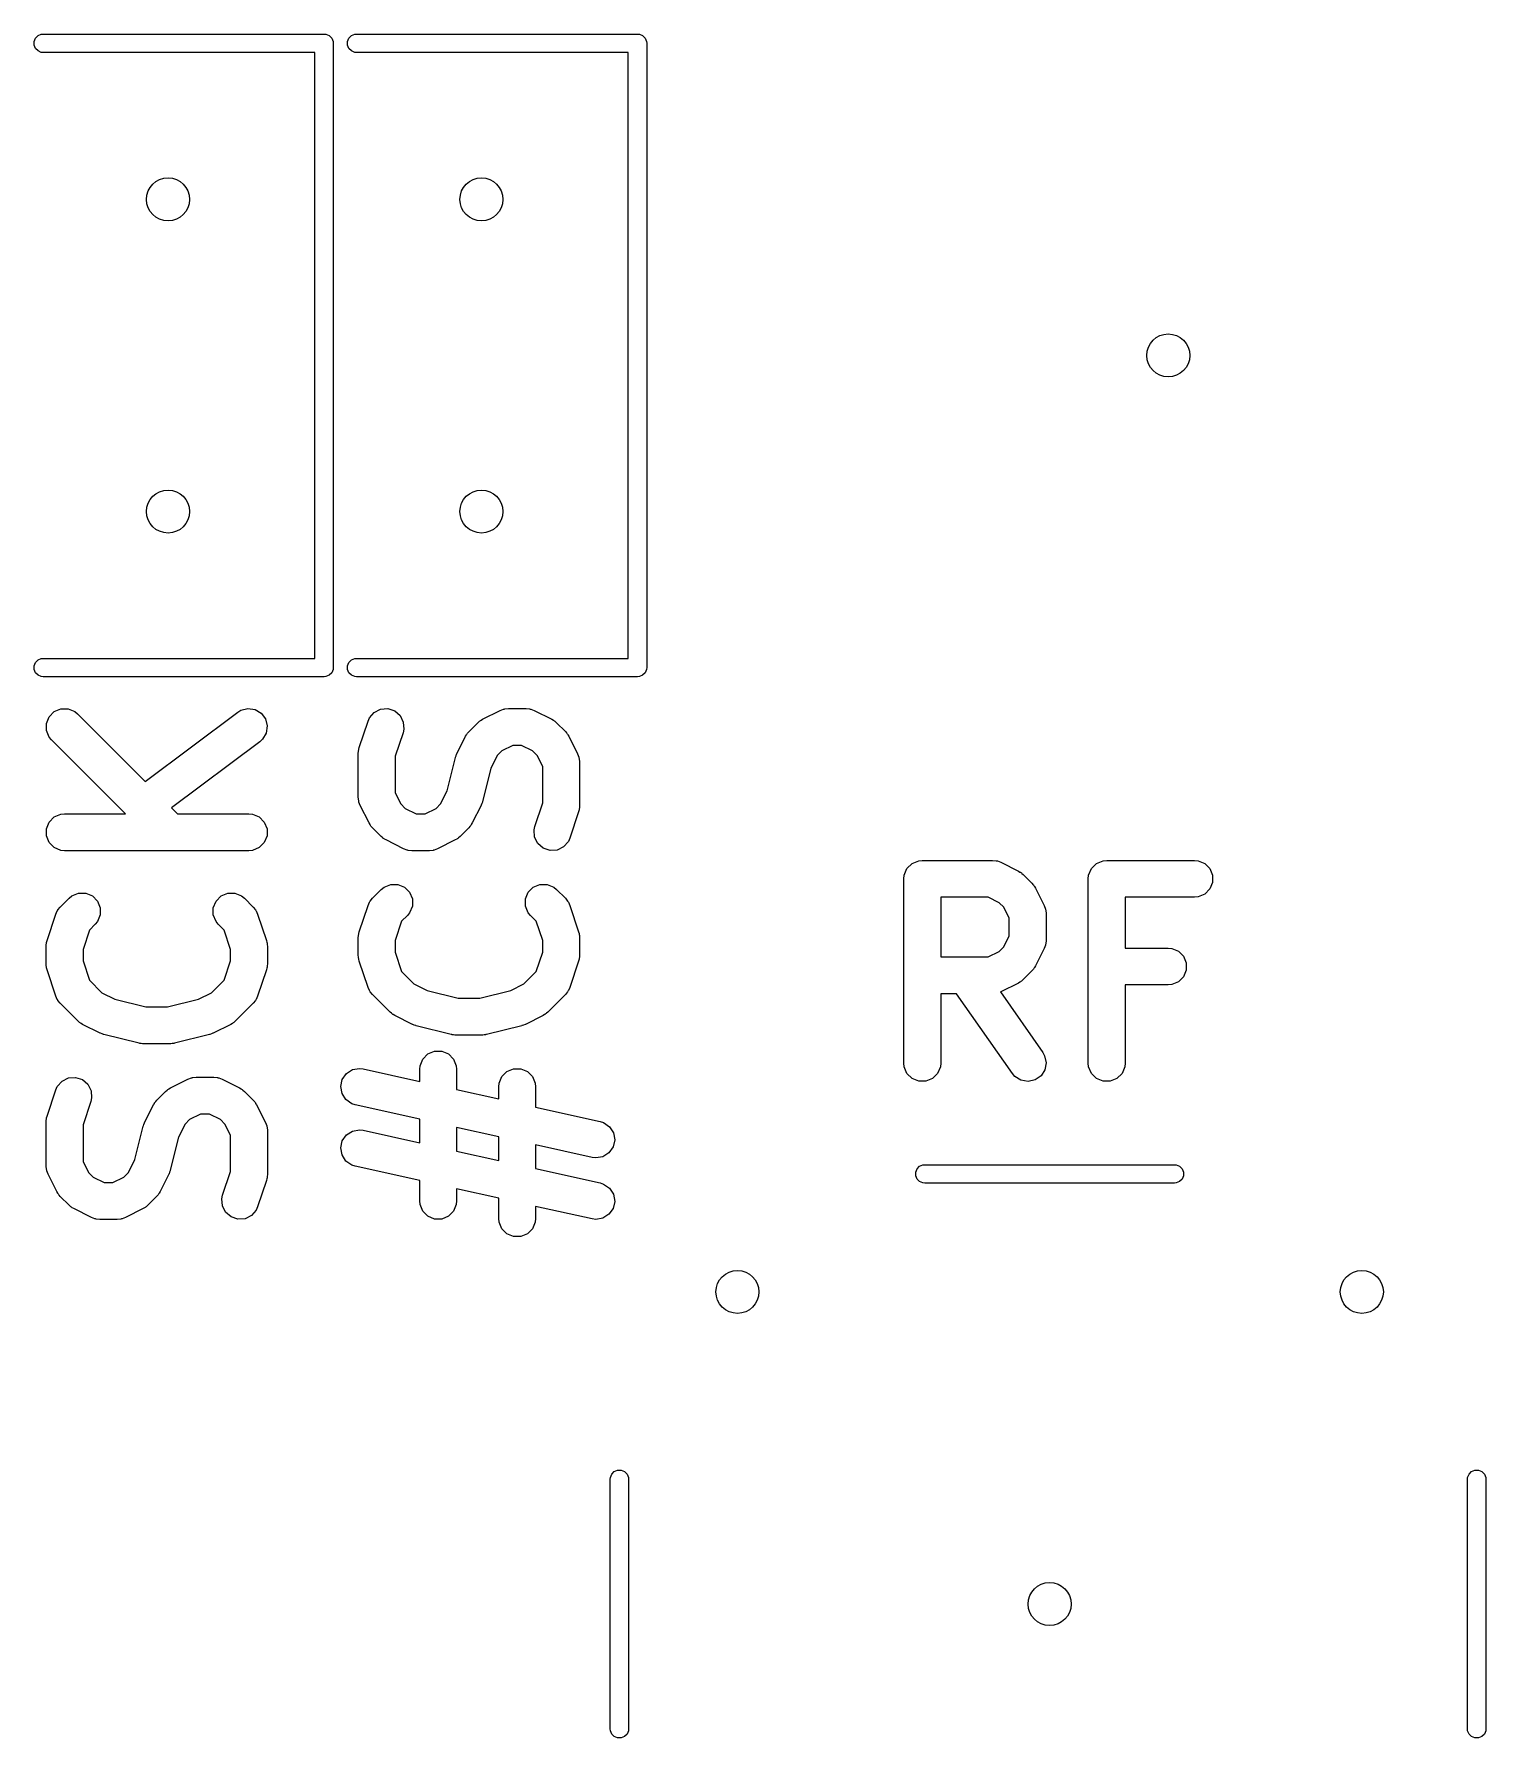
# Model space of a CAD drawing. Extents: x 5.38 to 7.22, y -5.01 to -4.
# Drawn here: x 6.737 to 7.202, y -4.543 to -3.997 of the extents above; entities that cross this region are included whole.
import ezdxf

# ---------------------------------------------------------------- set-up
doc = ezdxf.new("R2010")
doc.units = 0
doc.header["$MEASUREMENT"] = 0
doc.layers.add('BLACK', color=7, linetype='CONTINUOUS')

msp = doc.modelspace()

# ---------------------------------------------------------------- linework, layer by layer
at = {"layer": 'BLACK', "linetype": 'CONTINUOUS'}
for p, q in [((6.73671, -3.99942), (6.73715, -3.99836)), ((6.73671, -4.00058), (6.73671, -3.99942)), ((6.73715, -4.00164), (6.73671, -4.00058)), ((6.73715, -3.99836), (6.73797, -3.99754)), ((6.73797, -3.99754), (6.73903, -3.9971)), ((6.73903, -3.9971), (6.73961, -3.99705)), ((6.73961, -3.99705), (6.82961, -3.99705)), ((6.82961, -3.99705), (6.83018, -3.9971)), ((6.83018, -3.9971), (6.83125, -3.99754)), ((6.83125, -3.99754), (6.83206, -3.99836)), ((6.83206, -3.99836), (6.8325, -3.99942)), ((6.8325, -3.99942), (6.83256, -4)), ((6.83256, -4), (6.83256, -4.2)), ((6.8371, -3.99942), (6.83754, -3.99836)), ((6.8371, -4.00058), (6.8371, -3.99942)), ((6.83754, -4.00164), (6.8371, -4.00058)), ((6.83754, -3.99836), (6.83836, -3.99754)), ((6.83836, -3.99754), (6.83942, -3.9971)), ((6.83942, -3.9971), (6.84, -3.99705)), ((6.84, -3.99705), (6.93, -3.99705)), ((6.93, -3.99705), (6.93058, -3.9971)), ((6.93058, -3.9971), (6.93164, -3.99754)), ((6.93164, -3.99754), (6.93246, -3.99836)), ((6.93246, -3.99836), (6.9329, -3.99942)), ((6.9329, -3.99942), (6.93295, -4)), ((6.93295, -4), (6.93295, -4.2)), ((6.73797, -4.00246), (6.73715, -4.00164)), ((6.73903, -4.0029), (6.73797, -4.00246)), ((6.73961, -4.00295), (6.73903, -4.0029)), ((6.82665, -4.00295), (6.73961, -4.00295)), ((6.82665, -4.19705), (6.82665, -4.00295)), ((6.83836, -4.00246), (6.83754, -4.00164)), ((6.83942, -4.0029), (6.83836, -4.00246)), ((6.84, -4.00295), (6.83942, -4.0029)), ((6.92705, -4.00295), (6.84, -4.00295)), ((6.92705, -4.19705), (6.92705, -4.00295)), ((6.73715, -4.19836), (6.73797, -4.19754)), ((6.73797, -4.19754), (6.73903, -4.1971)), ((6.73903, -4.1971), (6.73961, -4.19705)), ((6.73961, -4.19705), (6.82665, -4.19705)), ((6.83754, -4.19836), (6.83836, -4.19754)), ((6.83836, -4.19754), (6.83942, -4.1971)), ((6.83942, -4.1971), (6.84, -4.19705)), ((6.84, -4.19705), (6.92705, -4.19705)), ((6.73671, -4.19942), (6.73715, -4.19836)), ((6.73671, -4.20058), (6.73671, -4.19942)), ((6.73715, -4.20164), (6.73671, -4.20058)), ((6.73797, -4.20246), (6.73715, -4.20164)), ((6.73903, -4.2029), (6.73797, -4.20246)), ((6.73961, -4.20295), (6.73903, -4.2029)), ((6.82961, -4.20295), (6.73961, -4.20295)), ((6.83018, -4.2029), (6.82961, -4.20295)), ((6.83125, -4.20246), (6.83018, -4.2029)), ((6.83206, -4.20164), (6.83125, -4.20246)), ((6.8325, -4.20058), (6.83206, -4.20164)), ((6.83256, -4.2), (6.8325, -4.20058)), ((6.8371, -4.19942), (6.83754, -4.19836)), ((6.8371, -4.20058), (6.8371, -4.19942)), ((6.83754, -4.20164), (6.8371, -4.20058)), ((6.83836, -4.20246), (6.83754, -4.20164)), ((6.83942, -4.2029), (6.83836, -4.20246)), ((6.84, -4.20295), (6.83942, -4.2029)), ((6.93, -4.20295), (6.84, -4.20295)), ((6.93058, -4.2029), (6.93, -4.20295)), ((6.93164, -4.20246), (6.93058, -4.2029)), ((6.93246, -4.20164), (6.93164, -4.20246)), ((6.9329, -4.20058), (6.93246, -4.20164)), ((6.93295, -4.2), (6.9329, -4.20058)), ((6.74319, -4.21411), (6.74532, -4.21323)), ((6.74532, -4.21323), (6.74762, -4.21323)), ((6.74762, -4.21323), (6.74975, -4.21411)), ((6.80198, -4.21429), (6.80297, -4.21369)), ((6.80297, -4.21369), (6.8052, -4.21312)), ((6.8052, -4.21312), (6.80748, -4.21345)), ((6.80748, -4.21345), (6.80947, -4.21462)), ((6.84566, -4.21435), (6.84772, -4.21332)), ((6.84772, -4.21332), (6.85002, -4.21316)), ((6.85002, -4.21316), (6.85221, -4.21389)), ((6.85221, -4.21389), (6.85395, -4.2154)), ((6.88039, -4.21655), (6.88601, -4.21374)), ((6.88601, -4.21374), (6.88709, -4.21332)), ((6.88709, -4.21332), (6.8873, -4.21331)), ((6.8873, -4.21331), (6.8875, -4.21323)), ((6.8875, -4.21323), (6.88865, -4.21311)), ((6.88865, -4.21311), (6.89428, -4.21311)), ((6.89428, -4.21311), (6.89543, -4.21323)), ((6.89543, -4.21323), (6.89562, -4.21331)), ((6.89562, -4.21331), (6.89584, -4.21332)), ((6.89584, -4.21332), (6.89692, -4.21374)), ((6.89692, -4.21374), (6.90254, -4.21655)), ((6.74068, -4.21787), (6.74156, -4.21574)), ((6.74068, -4.22017), (6.74068, -4.21787)), ((6.74156, -4.21574), (6.74319, -4.21411)), ((6.74975, -4.21411), (6.75065, -4.21484)), ((6.75065, -4.21484), (6.77233, -4.23653)), ((6.77233, -4.23653), (6.80198, -4.21429)), ((6.80947, -4.21462), (6.81085, -4.21647)), ((6.81085, -4.21647), (6.81142, -4.2187)), ((6.81142, -4.2187), (6.8111, -4.22098)), ((6.84087, -4.22559), (6.84368, -4.21715)), ((6.84368, -4.21715), (6.84415, -4.21609)), ((6.84415, -4.21609), (6.84566, -4.21435)), ((6.85395, -4.2154), (6.85498, -4.21746)), ((6.85498, -4.21746), (6.85514, -4.21976)), ((6.87604, -4.22047), (6.87885, -4.21766)), ((6.87885, -4.21766), (6.8793, -4.21728)), ((6.8793, -4.21728), (6.87941, -4.21717)), ((6.87941, -4.21717), (6.87958, -4.21705)), ((6.87958, -4.21705), (6.87975, -4.21692)), ((6.87975, -4.21692), (6.87989, -4.21686)), ((6.87989, -4.21686), (6.88039, -4.21655)), ((6.90254, -4.21655), (6.90304, -4.21686)), ((6.90304, -4.21686), (6.90318, -4.21692)), ((6.90318, -4.21692), (6.90334, -4.21705)), ((6.90334, -4.21705), (6.90352, -4.21717)), ((6.90352, -4.21717), (6.90362, -4.21728)), ((6.90362, -4.21728), (6.90408, -4.21766)), ((6.90408, -4.21766), (6.90689, -4.22047)), ((6.74156, -4.2223), (6.74068, -4.22017)), ((6.74229, -4.22319), (6.74156, -4.2223)), ((6.76596, -4.24686), (6.74229, -4.22319)), ((6.80907, -4.22374), (6.78077, -4.24497)), ((6.80992, -4.22296), (6.80907, -4.22374)), ((6.8111, -4.22098), (6.80992, -4.22296)), ((6.85488, -4.22089), (6.85238, -4.22841)), ((6.85514, -4.21976), (6.85488, -4.22089)), ((6.87212, -4.22763), (6.87493, -4.222)), ((6.87493, -4.222), (6.87525, -4.22151)), ((6.87525, -4.22151), (6.87531, -4.22136)), ((6.87531, -4.22136), (6.87544, -4.2212)), ((6.87544, -4.2212), (6.87555, -4.22102)), ((6.87555, -4.22102), (6.87567, -4.22092)), ((6.87567, -4.22092), (6.87604, -4.22047)), ((6.90689, -4.22047), (6.90726, -4.22092)), ((6.90726, -4.22092), (6.90738, -4.22102)), ((6.90738, -4.22102), (6.90749, -4.2212)), ((6.90749, -4.2212), (6.90762, -4.22136)), ((6.90762, -4.22136), (6.90768, -4.22151)), ((6.90768, -4.22151), (6.90799, -4.222)), ((6.90799, -4.222), (6.91081, -4.22763)), ((6.84056, -4.22746), (6.84062, -4.22687)), ((6.84056, -4.24152), (6.84056, -4.22746)), ((6.84061, -4.22672), (6.84066, -4.22651)), ((6.84062, -4.22687), (6.84061, -4.22672)), ((6.84066, -4.22651), (6.84068, -4.2263)), ((6.84068, -4.2263), (6.84074, -4.22616)), ((6.84074, -4.22616), (6.84087, -4.22559)), ((6.85238, -4.22841), (6.85238, -4.24012)), ((6.86902, -4.23945), (6.87167, -4.22884)), ((6.87167, -4.22884), (6.8717, -4.22875)), ((6.8717, -4.22875), (6.87171, -4.22871)), ((6.87171, -4.22871), (6.87189, -4.22823)), ((6.87189, -4.22823), (6.87206, -4.22775)), ((6.87206, -4.22775), (6.87209, -4.22771)), ((6.87209, -4.22771), (6.87212, -4.22763)), ((6.88507, -4.22814), (6.88298, -4.23233)), ((6.88653, -4.22668), (6.88507, -4.22814)), ((6.89005, -4.22492), (6.88653, -4.22668)), ((6.89288, -4.22492), (6.89005, -4.22492)), ((6.8964, -4.22668), (6.89288, -4.22492)), ((6.89786, -4.22814), (6.8964, -4.22668)), ((6.89962, -4.23166), (6.89786, -4.22814)), ((6.91081, -4.22763), (6.91122, -4.22871)), ((6.91122, -4.22871), (6.91124, -4.22892)), ((6.91124, -4.22892), (6.91132, -4.22912)), ((6.91132, -4.22912), (6.91143, -4.23027)), ((6.91143, -4.23027), (6.91143, -4.24433)), ((6.88298, -4.23233), (6.88032, -4.24295)), ((6.89962, -4.24337), (6.89962, -4.23166)), ((6.85238, -4.24012), (6.85414, -4.24364)), ((6.86693, -4.24364), (6.86902, -4.23945)), ((6.78077, -4.24497), (6.78266, -4.24686)), ((6.84068, -4.24267), (6.84056, -4.24152)), ((6.84076, -4.24286), (6.84068, -4.24267)), ((6.84077, -4.24308), (6.84076, -4.24286)), ((6.84119, -4.24416), (6.84077, -4.24308)), ((6.844, -4.24978), (6.84119, -4.24416)), ((6.85414, -4.24364), (6.85559, -4.2451)), ((6.85559, -4.2451), (6.85911, -4.24686)), ((6.86195, -4.24686), (6.86547, -4.2451)), ((6.86547, -4.2451), (6.86693, -4.24364)), ((6.87987, -4.24416), (6.87706, -4.24978)), ((6.87991, -4.24407), (6.87987, -4.24416)), ((6.87993, -4.24404), (6.87991, -4.24407)), ((6.8801, -4.24356), (6.87993, -4.24404)), ((6.88029, -4.24308), (6.8801, -4.24356)), ((6.88032, -4.24295), (6.88029, -4.24303)), ((6.88029, -4.24303), (6.88029, -4.24308)), ((6.89711, -4.2509), (6.89962, -4.24337)), ((6.91113, -4.2462), (6.90832, -4.25463)), ((6.91126, -4.24562), (6.91113, -4.2462)), ((6.91132, -4.24548), (6.91126, -4.24562)), ((6.91134, -4.24527), (6.91132, -4.24548)), ((6.91138, -4.24507), (6.91134, -4.24527)), ((6.91143, -4.24433), (6.91137, -4.24491)), ((6.91137, -4.24491), (6.91138, -4.24507)), ((6.74068, -4.25161), (6.74156, -4.24948)), ((6.74068, -4.25392), (6.74068, -4.25161)), ((6.74156, -4.24948), (6.74319, -4.24785)), ((6.74319, -4.24785), (6.74532, -4.24697)), ((6.74532, -4.24697), (6.74647, -4.24686)), ((6.74647, -4.24686), (6.76596, -4.24686)), ((6.78266, -4.24686), (6.80552, -4.24686)), ((6.80552, -4.24686), (6.80668, -4.24697)), ((6.80668, -4.24697), (6.80881, -4.24785)), ((6.80881, -4.24785), (6.81043, -4.24948)), ((6.81043, -4.24948), (6.81132, -4.25161)), ((6.81132, -4.25161), (6.81132, -4.25392)), ((6.84431, -4.25028), (6.844, -4.24978)), ((6.84437, -4.25042), (6.84431, -4.25028)), ((6.8445, -4.25058), (6.84437, -4.25042)), ((6.84462, -4.25076), (6.8445, -4.25058)), ((6.84473, -4.25086), (6.84462, -4.25076)), ((6.84511, -4.25132), (6.84473, -4.25086)), ((6.84792, -4.25413), (6.84511, -4.25132)), ((6.85911, -4.24686), (6.86195, -4.24686)), ((6.87595, -4.25132), (6.87314, -4.25413)), ((6.87633, -4.25086), (6.87595, -4.25132)), ((6.87644, -4.25076), (6.87633, -4.25086)), ((6.87656, -4.25058), (6.87644, -4.25076)), ((6.87669, -4.25042), (6.87656, -4.25058)), ((6.87675, -4.25028), (6.87669, -4.25042)), ((6.87706, -4.24978), (6.87675, -4.25028)), ((6.89685, -4.25203), (6.89711, -4.2509)), ((6.89702, -4.25432), (6.89685, -4.25203)), ((6.74156, -4.25605), (6.74068, -4.25392)), ((6.74319, -4.25767), (6.74156, -4.25605)), ((6.81043, -4.25605), (6.80881, -4.25767)), ((6.81132, -4.25392), (6.81043, -4.25605)), ((6.84837, -4.2545), (6.84792, -4.25413)), ((6.84847, -4.25462), (6.84837, -4.2545)), ((6.84865, -4.25473), (6.84847, -4.25462)), ((6.84881, -4.25486), (6.84865, -4.25473)), ((6.84896, -4.25492), (6.84881, -4.25486)), ((6.84945, -4.25523), (6.84896, -4.25492)), ((6.85508, -4.25805), (6.84945, -4.25523)), ((6.87161, -4.25523), (6.86598, -4.25805)), ((6.8721, -4.25492), (6.87161, -4.25523)), ((6.87225, -4.25486), (6.8721, -4.25492)), ((6.87241, -4.25473), (6.87225, -4.25486)), ((6.87259, -4.25462), (6.87241, -4.25473)), ((6.87269, -4.2545), (6.87259, -4.25462)), ((6.87314, -4.25413), (6.87269, -4.2545)), ((6.89805, -4.25639), (6.89702, -4.25432)), ((6.89979, -4.2579), (6.89805, -4.25639)), ((6.90633, -4.25743), (6.90427, -4.25846)), ((6.90784, -4.25569), (6.90633, -4.25743)), ((6.90832, -4.25463), (6.90784, -4.25569)), ((6.74532, -4.25856), (6.74319, -4.25767)), ((6.74647, -4.25867), (6.74532, -4.25856)), ((6.80552, -4.25867), (6.74647, -4.25867)), ((6.80668, -4.25856), (6.80552, -4.25867)), ((6.80881, -4.25767), (6.80668, -4.25856)), ((6.85616, -4.25846), (6.85508, -4.25805)), ((6.85637, -4.25848), (6.85616, -4.25846)), ((6.85657, -4.25856), (6.85637, -4.25848)), ((6.85772, -4.25867), (6.85657, -4.25856)), ((6.86334, -4.25867), (6.85772, -4.25867)), ((6.86449, -4.25856), (6.86334, -4.25867)), ((6.86469, -4.25848), (6.86449, -4.25856)), ((6.8649, -4.25846), (6.86469, -4.25848)), ((6.86598, -4.25805), (6.8649, -4.25846)), ((6.90197, -4.25862), (6.89979, -4.2579)), ((6.90427, -4.25846), (6.90197, -4.25862)), ((7.01631, -4.26437), (7.01794, -4.26274)), ((7.01794, -4.26274), (7.02007, -4.26186)), ((7.02007, -4.26186), (7.02122, -4.26175)), ((7.02122, -4.26175), (7.04372, -4.26175)), ((7.04372, -4.26175), (7.04487, -4.26186)), ((7.04487, -4.26186), (7.04507, -4.26194)), ((7.04507, -4.26194), (7.04528, -4.26195)), ((7.04528, -4.26195), (7.04636, -4.26237)), ((7.04636, -4.26237), (7.05199, -4.26518)), ((7.07537, -4.26437), (7.077, -4.26274)), ((7.077, -4.26274), (7.07913, -4.26186)), ((7.07913, -4.26186), (7.08028, -4.26175)), ((7.08028, -4.26175), (7.1084, -4.26175)), ((7.1084, -4.26175), (7.10955, -4.26186)), ((7.10955, -4.26186), (7.11168, -4.26274)), ((7.11168, -4.26274), (7.11331, -4.26437)), ((7.01532, -4.26765), (7.01543, -4.2665)), ((7.01532, -4.32671), (7.01532, -4.26765)), ((7.01543, -4.2665), (7.01631, -4.26437)), ((7.05199, -4.26518), (7.05248, -4.26549)), ((7.05248, -4.26549), (7.05263, -4.26555)), ((7.05263, -4.26555), (7.05279, -4.26569)), ((7.05279, -4.26569), (7.05297, -4.2658)), ((7.05297, -4.2658), (7.05307, -4.26592)), ((7.05307, -4.26592), (7.05352, -4.26629)), ((7.05352, -4.26629), (7.05633, -4.2691)), ((7.07437, -4.26765), (7.07449, -4.2665)), ((7.07437, -4.32671), (7.07437, -4.26765)), ((7.07449, -4.2665), (7.07537, -4.26437)), ((7.11331, -4.26437), (7.11419, -4.2665)), ((7.11419, -4.2665), (7.11419, -4.2688)), ((6.74511, -4.27671), (6.74792, -4.2739)), ((6.74792, -4.2739), (6.74881, -4.27316)), ((6.74881, -4.27316), (6.75094, -4.27228)), ((6.75094, -4.27228), (6.75325, -4.27228)), ((6.75325, -4.27228), (6.75537, -4.27316)), ((6.75537, -4.27316), (6.757, -4.27479)), ((6.79499, -4.27479), (6.79662, -4.27316)), ((6.79662, -4.27316), (6.79875, -4.27228)), ((6.79875, -4.27228), (6.80105, -4.27228)), ((6.80105, -4.27228), (6.80318, -4.27316)), ((6.80318, -4.27316), (6.80408, -4.2739)), ((6.80408, -4.2739), (6.80689, -4.27671)), ((6.84437, -4.27479), (6.84511, -4.2739)), ((6.84511, -4.2739), (6.84792, -4.27109)), ((6.84792, -4.27109), (6.84881, -4.27035)), ((6.84881, -4.27035), (6.85094, -4.26947)), ((6.85094, -4.26947), (6.85325, -4.26947)), ((6.85325, -4.26947), (6.85537, -4.27035)), ((6.85537, -4.27035), (6.857, -4.27198)), ((6.857, -4.27198), (6.85789, -4.27411)), ((6.89411, -4.27411), (6.89499, -4.27198)), ((6.89499, -4.27198), (6.89662, -4.27035)), ((6.89662, -4.27035), (6.89875, -4.26947)), ((6.89875, -4.26947), (6.90105, -4.26947)), ((6.90105, -4.26947), (6.90318, -4.27035)), ((6.90318, -4.27035), (6.90408, -4.27109)), ((6.90408, -4.27109), (6.90689, -4.2739)), ((6.90689, -4.2739), (6.90762, -4.27479)), ((7.04233, -4.27356), (7.02713, -4.27356)), ((7.02713, -4.27356), (7.02713, -4.29268)), ((7.04585, -4.27532), (7.04233, -4.27356)), ((7.05633, -4.2691), (7.05671, -4.26955)), ((7.05671, -4.26955), (7.05682, -4.26965)), ((7.05682, -4.26965), (7.05693, -4.26983)), ((7.05693, -4.26983), (7.05707, -4.26999)), ((7.05707, -4.26999), (7.05713, -4.27014)), ((7.05713, -4.27014), (7.05744, -4.27063)), ((7.05744, -4.27063), (7.06025, -4.27626)), ((7.1084, -4.27356), (7.08618, -4.27356)), ((7.08618, -4.27356), (7.08618, -4.28987)), ((7.10955, -4.27344), (7.1084, -4.27356)), ((7.11168, -4.27256), (7.10955, -4.27344)), ((7.11331, -4.27093), (7.11168, -4.27256)), ((7.11419, -4.2688), (7.11331, -4.27093)), ((6.74087, -4.28746), (6.74368, -4.27902)), ((6.74368, -4.27902), (6.74415, -4.27796)), ((6.74415, -4.27796), (6.74429, -4.2778)), ((6.74429, -4.2778), (6.74437, -4.27761)), ((6.74437, -4.27761), (6.74511, -4.27671)), ((6.757, -4.27479), (6.75789, -4.27692)), ((6.75789, -4.27923), (6.757, -4.28136)), ((6.75789, -4.27692), (6.75789, -4.27923)), ((6.79411, -4.27692), (6.79499, -4.27479)), ((6.79411, -4.27923), (6.79411, -4.27692)), ((6.79499, -4.28136), (6.79411, -4.27923)), ((6.80689, -4.27671), (6.80762, -4.27761)), ((6.80762, -4.27761), (6.8077, -4.2778)), ((6.8077, -4.2778), (6.80784, -4.27796)), ((6.80784, -4.27796), (6.80832, -4.27902)), ((6.80832, -4.27902), (6.81113, -4.28746)), ((6.84087, -4.28464), (6.84368, -4.27621)), ((6.84368, -4.27621), (6.84415, -4.27515)), ((6.84415, -4.27515), (6.84429, -4.27499)), ((6.84429, -4.27499), (6.84437, -4.27479)), ((6.85627, -4.27944), (6.85444, -4.28126)), ((6.857, -4.27854), (6.85627, -4.27944)), ((6.85789, -4.27641), (6.857, -4.27854)), ((6.85789, -4.27411), (6.85789, -4.27641)), ((6.89411, -4.27641), (6.89411, -4.27411)), ((6.89499, -4.27854), (6.89411, -4.27641)), ((6.89572, -4.27944), (6.89499, -4.27854)), ((6.89755, -4.28126), (6.89572, -4.27944)), ((6.90762, -4.27479), (6.9077, -4.27499)), ((6.9077, -4.27499), (6.90784, -4.27515)), ((6.90784, -4.27515), (6.90832, -4.27621)), ((6.90832, -4.27621), (6.91113, -4.28464)), ((7.0473, -4.27677), (7.04585, -4.27532)), ((7.04906, -4.28029), (7.0473, -4.27677)), ((7.06025, -4.27626), (7.06067, -4.27734)), ((7.06067, -4.27734), (7.06068, -4.27755)), ((7.06068, -4.27755), (7.06076, -4.27775)), ((7.06076, -4.27775), (7.06088, -4.2789)), ((7.06088, -4.2789), (7.06088, -4.28734)), ((6.75444, -4.28408), (6.75238, -4.29028)), ((6.75627, -4.28225), (6.75444, -4.28408)), ((6.757, -4.28136), (6.75627, -4.28225)), ((6.79572, -4.28225), (6.79499, -4.28136)), ((6.79755, -4.28408), (6.79572, -4.28225)), ((6.79962, -4.29028), (6.79755, -4.28408)), ((6.84074, -4.28521), (6.84087, -4.28464)), ((6.85444, -4.28126), (6.85238, -4.28747)), ((6.89962, -4.28747), (6.89755, -4.28126)), ((6.91113, -4.28464), (6.91126, -4.28521)), ((7.04906, -4.28594), (7.04906, -4.28029)), ((6.74056, -4.28932), (6.74062, -4.28874)), ((6.74056, -4.29495), (6.74056, -4.28932)), ((6.74061, -4.28858), (6.74066, -4.28838)), ((6.74062, -4.28874), (6.74061, -4.28858)), ((6.74066, -4.28838), (6.74068, -4.28817)), ((6.74068, -4.28817), (6.74074, -4.28803)), ((6.74074, -4.28803), (6.74087, -4.28746)), ((6.75238, -4.29028), (6.75238, -4.29399)), ((6.79962, -4.29399), (6.79962, -4.29028)), ((6.81113, -4.28746), (6.81126, -4.28803)), ((6.81126, -4.28803), (6.81132, -4.28817)), ((6.81132, -4.28817), (6.81134, -4.28838)), ((6.81134, -4.28838), (6.81138, -4.28858)), ((6.81138, -4.28858), (6.81137, -4.28874)), ((6.81137, -4.28874), (6.81143, -4.28932)), ((6.81143, -4.28932), (6.81143, -4.29495)), ((6.84056, -4.28651), (6.84062, -4.28593)), ((6.84056, -4.29213), (6.84056, -4.28651)), ((6.84061, -4.28577), (6.84066, -4.28557)), ((6.84062, -4.28593), (6.84061, -4.28577)), ((6.84066, -4.28557), (6.84068, -4.28536)), ((6.84068, -4.28536), (6.84074, -4.28521)), ((6.85238, -4.28747), (6.85238, -4.29118)), ((6.89962, -4.29118), (6.89962, -4.28747)), ((6.91126, -4.28521), (6.91132, -4.28536)), ((6.91132, -4.28536), (6.91134, -4.28557)), ((6.91134, -4.28557), (6.91138, -4.28577)), ((6.91138, -4.28577), (6.91137, -4.28593)), ((6.91137, -4.28593), (6.91143, -4.28651)), ((6.91143, -4.28651), (6.91143, -4.29213)), ((7.04585, -4.29092), (7.0473, -4.28946)), ((7.0473, -4.28946), (7.04906, -4.28594)), ((7.06025, -4.28998), (7.05744, -4.2956)), ((7.06067, -4.2889), (7.06025, -4.28998)), ((7.06068, -4.28868), (7.06067, -4.2889)), ((7.06076, -4.28849), (7.06068, -4.28868)), ((7.06088, -4.28734), (7.06076, -4.28849)), ((7.08618, -4.28987), (7.09996, -4.28987)), ((7.09996, -4.28987), (7.10112, -4.28998)), ((7.10112, -4.28998), (7.10324, -4.29086)), ((6.74062, -4.29553), (6.74056, -4.29495)), ((6.74061, -4.29569), (6.74062, -4.29553)), ((6.74066, -4.29589), (6.74061, -4.29569)), ((6.75238, -4.29399), (6.75444, -4.30019)), ((6.79755, -4.30019), (6.79962, -4.29399)), ((6.81138, -4.29569), (6.81134, -4.29589)), ((6.81143, -4.29495), (6.81137, -4.29553)), ((6.81137, -4.29553), (6.81138, -4.29569)), ((6.84062, -4.29272), (6.84056, -4.29213)), ((6.84061, -4.29287), (6.84062, -4.29272)), ((6.84066, -4.29308), (6.84061, -4.29287)), ((6.84068, -4.29329), (6.84066, -4.29308)), ((6.84074, -4.29343), (6.84068, -4.29329)), ((6.84087, -4.294), (6.84074, -4.29343)), ((6.84368, -4.30244), (6.84087, -4.294)), ((6.85238, -4.29118), (6.85444, -4.29738)), ((6.89755, -4.29738), (6.89962, -4.29118)), ((6.91113, -4.294), (6.90832, -4.30244)), ((6.91126, -4.29343), (6.91113, -4.294)), ((6.91132, -4.29329), (6.91126, -4.29343)), ((6.91134, -4.29308), (6.91132, -4.29329)), ((6.91138, -4.29287), (6.91134, -4.29308)), ((6.91143, -4.29213), (6.91137, -4.29272)), ((6.91137, -4.29272), (6.91138, -4.29287)), ((7.02713, -4.29268), (7.04233, -4.29268)), ((7.04233, -4.29268), (7.04585, -4.29092)), ((7.05744, -4.2956), (7.05713, -4.2961)), ((7.10324, -4.29086), (7.10487, -4.29249)), ((7.10487, -4.29249), (7.10576, -4.29462)), ((7.10576, -4.29462), (7.10576, -4.29692)), ((6.74068, -4.2961), (6.74066, -4.29589)), ((6.74074, -4.29624), (6.74068, -4.2961)), ((6.74087, -4.29681), (6.74074, -4.29624)), ((6.74368, -4.30525), (6.74087, -4.29681)), ((6.75444, -4.30019), (6.7584, -4.30415)), ((6.79359, -4.30415), (6.79755, -4.30019)), ((6.81113, -4.29681), (6.80832, -4.30525)), ((6.81126, -4.29624), (6.81113, -4.29681)), ((6.81132, -4.2961), (6.81126, -4.29624)), ((6.81134, -4.29589), (6.81132, -4.2961)), ((6.85444, -4.29738), (6.8584, -4.30134)), ((6.89359, -4.30134), (6.89755, -4.29738)), ((7.05199, -4.30105), (7.04636, -4.30387)), ((7.05248, -4.30074), (7.05199, -4.30105)), ((7.05263, -4.30068), (7.05248, -4.30074)), ((7.05279, -4.30055), (7.05263, -4.30068)), ((7.05297, -4.30044), (7.05279, -4.30055)), ((7.05307, -4.30032), (7.05297, -4.30044)), ((7.05352, -4.29995), (7.05307, -4.30032)), ((7.05633, -4.29714), (7.05352, -4.29995)), ((7.05671, -4.29668), (7.05633, -4.29714)), ((7.05682, -4.29658), (7.05671, -4.29668)), ((7.05693, -4.2964), (7.05682, -4.29658)), ((7.05707, -4.29624), (7.05693, -4.2964)), ((7.05713, -4.2961), (7.05707, -4.29624)), ((7.10324, -4.30068), (7.10112, -4.30156)), ((7.10487, -4.29905), (7.10324, -4.30068)), ((7.10576, -4.29692), (7.10487, -4.29905)), ((6.74415, -4.30631), (6.74368, -4.30525)), ((6.74429, -4.30647), (6.74415, -4.30631)), ((6.74437, -4.30666), (6.74429, -4.30647)), ((6.74511, -4.30756), (6.74437, -4.30666)), ((6.7584, -4.30415), (6.76259, -4.30625)), ((6.76259, -4.30625), (6.77251, -4.30873)), ((6.77949, -4.30873), (6.7894, -4.30625)), ((6.7894, -4.30625), (6.79359, -4.30415)), ((6.80762, -4.30666), (6.80689, -4.30756)), ((6.8077, -4.30647), (6.80762, -4.30666)), ((6.80784, -4.30631), (6.8077, -4.30647)), ((6.80832, -4.30525), (6.80784, -4.30631)), ((6.84415, -4.3035), (6.84368, -4.30244)), ((6.84429, -4.30366), (6.84415, -4.3035)), ((6.84437, -4.30385), (6.84429, -4.30366)), ((6.84511, -4.30475), (6.84437, -4.30385)), ((6.85073, -4.31037), (6.84511, -4.30475)), ((6.8584, -4.30134), (6.86259, -4.30344)), ((6.86259, -4.30344), (6.87251, -4.30591)), ((6.87251, -4.30591), (6.87949, -4.30591)), ((6.87949, -4.30591), (6.8894, -4.30344)), ((6.8894, -4.30344), (6.89359, -4.30134)), ((6.90689, -4.30475), (6.90126, -4.31037)), ((6.90762, -4.30385), (6.90689, -4.30475)), ((6.9077, -4.30366), (6.90762, -4.30385)), ((6.90784, -4.3035), (6.9077, -4.30366)), ((6.90832, -4.30244), (6.90784, -4.3035)), ((7.03221, -4.30449), (7.02713, -4.30449)), ((7.02713, -4.30449), (7.02713, -4.32671)), ((7.05013, -4.33009), (7.03221, -4.30449)), ((7.04636, -4.30387), (7.04623, -4.30392)), ((7.04623, -4.30392), (7.05981, -4.32332)), ((7.09996, -4.30168), (7.08618, -4.30168)), ((7.08618, -4.30168), (7.08618, -4.32671)), ((7.10112, -4.30156), (7.09996, -4.30168)), ((6.75073, -4.31318), (6.74511, -4.30756)), ((6.77251, -4.30873), (6.77949, -4.30873)), ((6.80689, -4.30756), (6.80126, -4.31318)), ((6.85118, -4.31074), (6.85073, -4.31037)), ((6.85129, -4.31086), (6.85118, -4.31074)), ((6.85146, -4.31097), (6.85129, -4.31086)), ((6.85163, -4.31111), (6.85146, -4.31097)), ((6.85177, -4.31117), (6.85163, -4.31111)), ((6.85227, -4.31148), (6.85177, -4.31117)), ((6.85789, -4.31429), (6.85227, -4.31148)), ((6.89973, -4.31148), (6.8941, -4.31429)), ((6.90023, -4.31117), (6.89973, -4.31148)), ((6.90037, -4.31111), (6.90023, -4.31117)), ((6.90053, -4.31097), (6.90037, -4.31111)), ((6.90071, -4.31086), (6.90053, -4.31097)), ((6.90081, -4.31074), (6.90071, -4.31086)), ((6.90126, -4.31037), (6.90081, -4.31074)), ((6.75118, -4.31356), (6.75073, -4.31318)), ((6.75129, -4.31367), (6.75118, -4.31356)), ((6.75146, -4.31378), (6.75129, -4.31367)), ((6.75163, -4.31392), (6.75146, -4.31378)), ((6.75177, -4.31398), (6.75163, -4.31392)), ((6.75227, -4.31429), (6.75177, -4.31398)), ((6.75789, -4.3171), (6.75227, -4.31429)), ((6.75797, -4.31713), (6.75789, -4.3171)), ((6.75801, -4.31716), (6.75797, -4.31713)), ((6.75849, -4.31733), (6.75801, -4.31716)), ((6.75897, -4.31752), (6.75849, -4.31733)), ((6.75901, -4.31752), (6.75897, -4.31752)), ((6.7591, -4.31755), (6.75901, -4.31752)), ((6.77035, -4.32036), (6.7591, -4.31755)), ((6.7929, -4.31755), (6.78165, -4.32036)), ((6.79298, -4.31752), (6.7929, -4.31755)), ((6.79302, -4.31752), (6.79298, -4.31752)), ((6.7935, -4.31733), (6.79302, -4.31752)), ((6.79399, -4.31716), (6.7935, -4.31733)), ((6.79402, -4.31713), (6.79399, -4.31716)), ((6.79411, -4.3171), (6.79402, -4.31713)), ((6.79973, -4.31429), (6.79411, -4.3171)), ((6.80023, -4.31398), (6.79973, -4.31429)), ((6.80037, -4.31392), (6.80023, -4.31398)), ((6.80053, -4.31378), (6.80037, -4.31392)), ((6.80071, -4.31367), (6.80053, -4.31378)), ((6.80081, -4.31356), (6.80071, -4.31367)), ((6.80126, -4.31318), (6.80081, -4.31356)), ((6.85797, -4.31432), (6.85789, -4.31429)), ((6.85801, -4.31435), (6.85797, -4.31432)), ((6.85849, -4.31452), (6.85801, -4.31435)), ((6.85897, -4.3147), (6.85849, -4.31452)), ((6.85901, -4.31471), (6.85897, -4.3147)), ((6.8591, -4.31474), (6.85901, -4.31471)), ((6.87035, -4.31755), (6.8591, -4.31474)), ((6.87055, -4.31758), (6.87035, -4.31755)), ((6.87063, -4.31761), (6.87055, -4.31758)), ((6.87106, -4.31765), (6.87063, -4.31761)), ((6.87149, -4.31772), (6.87106, -4.31765)), ((6.88093, -4.31765), (6.8805, -4.31772)), ((6.88137, -4.31761), (6.88093, -4.31765)), ((6.88145, -4.31758), (6.88137, -4.31761)), ((6.88165, -4.31755), (6.88145, -4.31758)), ((6.8929, -4.31474), (6.88165, -4.31755)), ((6.89298, -4.31471), (6.8929, -4.31474)), ((6.89302, -4.3147), (6.89298, -4.31471)), ((6.8935, -4.31452), (6.89302, -4.3147)), ((6.89399, -4.31435), (6.8935, -4.31452)), ((6.89402, -4.31432), (6.89399, -4.31435)), ((6.8941, -4.31429), (6.89402, -4.31432)), ((6.77055, -4.32039), (6.77035, -4.32036)), ((6.77063, -4.32042), (6.77055, -4.32039)), ((6.77106, -4.32047), (6.77063, -4.32042)), ((6.77149, -4.32053), (6.77106, -4.32047)), ((6.77158, -4.32052), (6.77149, -4.32053)), ((6.77178, -4.32054), (6.77158, -4.32052)), ((6.78022, -4.32054), (6.77178, -4.32054)), ((6.78042, -4.32052), (6.78022, -4.32054)), ((6.7805, -4.32053), (6.78042, -4.32052)), ((6.78093, -4.32047), (6.7805, -4.32053)), ((6.78137, -4.32042), (6.78093, -4.32047)), ((6.78145, -4.32039), (6.78137, -4.32042)), ((6.78165, -4.32036), (6.78145, -4.32039)), ((6.86287, -4.32378), (6.865, -4.3229)), ((6.865, -4.3229), (6.86731, -4.3229)), ((6.86731, -4.3229), (6.86944, -4.32378)), ((6.87158, -4.31771), (6.87149, -4.31772)), ((6.87178, -4.31773), (6.87158, -4.31771)), ((6.88022, -4.31773), (6.87178, -4.31773)), ((6.88042, -4.31771), (6.88022, -4.31773)), ((6.8805, -4.31772), (6.88042, -4.31771)), ((6.83871, -4.32881), (6.84098, -4.32841)), ((6.84098, -4.32841), (6.84213, -4.32855)), ((6.84213, -4.32855), (6.86025, -4.33258)), ((6.86025, -4.32869), (6.86036, -4.32754)), ((6.86036, -4.32754), (6.86124, -4.32541)), ((6.86124, -4.32541), (6.86287, -4.32378)), ((6.86944, -4.32378), (6.87106, -4.32541)), ((6.87106, -4.32541), (6.87195, -4.32754)), ((6.87195, -4.32754), (6.87206, -4.32869)), ((6.88818, -4.32941), (6.89031, -4.32852)), ((6.89031, -4.32852), (6.89262, -4.32852)), ((6.89262, -4.32852), (6.89474, -4.32941)), ((7.01543, -4.32786), (7.01532, -4.32671)), ((7.01631, -4.32999), (7.01543, -4.32786)), ((7.02702, -4.32786), (7.02613, -4.32999)), ((7.02713, -4.32671), (7.02702, -4.32786)), ((7.05981, -4.32332), (7.06038, -4.32433)), ((7.06038, -4.32433), (7.06087, -4.32658)), ((7.06087, -4.32658), (7.06047, -4.32885)), ((7.07449, -4.32786), (7.07437, -4.32671)), ((7.07537, -4.32999), (7.07449, -4.32786)), ((7.08607, -4.32786), (7.08519, -4.32999)), ((7.08618, -4.32671), (7.08607, -4.32786)), ((6.74415, -4.3342), (6.74566, -4.33246)), ((6.74566, -4.33246), (6.74772, -4.33143)), ((6.74772, -4.33143), (6.75002, -4.33127)), ((6.75002, -4.33127), (6.75221, -4.332)), ((6.75221, -4.332), (6.75395, -4.33351)), ((6.75395, -4.33351), (6.75498, -4.33557)), ((6.78039, -4.33466), (6.78601, -4.33185)), ((6.78601, -4.33185), (6.78709, -4.33143)), ((6.78709, -4.33143), (6.7873, -4.33142)), ((6.7873, -4.33142), (6.7875, -4.33134)), ((6.7875, -4.33134), (6.78865, -4.33122)), ((6.78865, -4.33122), (6.79428, -4.33122)), ((6.79428, -4.33122), (6.79543, -4.33134)), ((6.79543, -4.33134), (6.79562, -4.33142)), ((6.79562, -4.33142), (6.79584, -4.33143)), ((6.79584, -4.33143), (6.79692, -4.33185)), ((6.79692, -4.33185), (6.80254, -4.33466)), ((6.83494, -4.33419), (6.83544, -4.33194)), ((6.83544, -4.33194), (6.83676, -4.33005)), ((6.83676, -4.33005), (6.83871, -4.32881)), ((6.86025, -4.33258), (6.86025, -4.32869)), ((6.87206, -4.32869), (6.87206, -4.3352)), ((6.88556, -4.33432), (6.88567, -4.33316)), ((6.88567, -4.33316), (6.88655, -4.33104)), ((6.88655, -4.33104), (6.88818, -4.32941)), ((6.89474, -4.32941), (6.89637, -4.33104)), ((6.89637, -4.33104), (6.89726, -4.33316)), ((6.89726, -4.33316), (6.89737, -4.33432)), ((7.01794, -4.33162), (7.01631, -4.32999)), ((7.02007, -4.3325), (7.01794, -4.33162)), ((7.02238, -4.3325), (7.02007, -4.3325)), ((7.0245, -4.33162), (7.02238, -4.3325)), ((7.02613, -4.32999), (7.0245, -4.33162)), ((7.05089, -4.33097), (7.05013, -4.33009)), ((7.05283, -4.33221), (7.05089, -4.33097)), ((7.0551, -4.33261), (7.05283, -4.33221)), ((7.05735, -4.33211), (7.0551, -4.33261)), ((7.05924, -4.33079), (7.05735, -4.33211)), ((7.06047, -4.32885), (7.05924, -4.33079)), ((7.077, -4.33162), (7.07537, -4.32999)), ((7.07913, -4.3325), (7.077, -4.33162)), ((7.08143, -4.3325), (7.07913, -4.3325)), ((7.08356, -4.33162), (7.08143, -4.3325)), ((7.08519, -4.32999), (7.08356, -4.33162)), ((6.74087, -4.3437), (6.74368, -4.33526)), ((6.74368, -4.33526), (6.74415, -4.3342)), ((6.75488, -4.339), (6.75238, -4.34652)), ((6.75514, -4.33787), (6.75488, -4.339)), ((6.75498, -4.33557), (6.75514, -4.33787)), ((6.77525, -4.33962), (6.77531, -4.33947)), ((6.77531, -4.33947), (6.77544, -4.33931)), ((6.77544, -4.33931), (6.77555, -4.33913)), ((6.77555, -4.33913), (6.77567, -4.33903)), ((6.77567, -4.33903), (6.77604, -4.33858)), ((6.77604, -4.33858), (6.77885, -4.33577)), ((6.77885, -4.33577), (6.7793, -4.33539)), ((6.7793, -4.33539), (6.77941, -4.33528)), ((6.77941, -4.33528), (6.77958, -4.33516)), ((6.77958, -4.33516), (6.77975, -4.33503)), ((6.77975, -4.33503), (6.77989, -4.33497)), ((6.77989, -4.33497), (6.78039, -4.33466)), ((6.80254, -4.33466), (6.80304, -4.33497)), ((6.80304, -4.33497), (6.80318, -4.33503)), ((6.80318, -4.33503), (6.80334, -4.33516)), ((6.80334, -4.33516), (6.80352, -4.33528)), ((6.80352, -4.33528), (6.80362, -4.33539)), ((6.80362, -4.33539), (6.80408, -4.33577)), ((6.80408, -4.33577), (6.80689, -4.33858)), ((6.80689, -4.33858), (6.80726, -4.33903)), ((6.80726, -4.33903), (6.80738, -4.33913)), ((6.80738, -4.33913), (6.80749, -4.33931)), ((6.80749, -4.33931), (6.80762, -4.33947)), ((6.80762, -4.33947), (6.80768, -4.33962)), ((6.83534, -4.33645), (6.83494, -4.33419)), ((6.83658, -4.3384), (6.83534, -4.33645)), ((6.83846, -4.33972), (6.83658, -4.3384)), ((6.87206, -4.3352), (6.88556, -4.3382)), ((6.88556, -4.3382), (6.88556, -4.33432)), ((6.89737, -4.33432), (6.89737, -4.34083)), ((6.74061, -4.34483), (6.74066, -4.34462)), ((6.74062, -4.34498), (6.74061, -4.34483)), ((6.74066, -4.34462), (6.74068, -4.34441)), ((6.74068, -4.34441), (6.74074, -4.34427)), ((6.74074, -4.34427), (6.74087, -4.3437)), ((6.77212, -4.34574), (6.77493, -4.34011)), ((6.77493, -4.34011), (6.77525, -4.33962)), ((6.78653, -4.34479), (6.78507, -4.34625)), ((6.79005, -4.34303), (6.78653, -4.34479)), ((6.79288, -4.34303), (6.79005, -4.34303)), ((6.7964, -4.34479), (6.79288, -4.34303)), ((6.79786, -4.34625), (6.7964, -4.34479)), ((6.80768, -4.33962), (6.80799, -4.34011)), ((6.80799, -4.34011), (6.81081, -4.34574)), ((6.83956, -4.34008), (6.83846, -4.33972)), ((6.86025, -4.34468), (6.83956, -4.34008)), ((6.86025, -4.35226), (6.86025, -4.34468)), ((6.89737, -4.34083), (6.91805, -4.34543)), ((6.74056, -4.34557), (6.74062, -4.34498)), ((6.74056, -4.35963), (6.74056, -4.34557)), ((6.75238, -4.34652), (6.75238, -4.35823)), ((6.76902, -4.35757), (6.77167, -4.34695)), ((6.77167, -4.34695), (6.7717, -4.34686)), ((6.7717, -4.34686), (6.77171, -4.34682)), ((6.77171, -4.34682), (6.77189, -4.34634)), ((6.77189, -4.34634), (6.77206, -4.34586)), ((6.77206, -4.34586), (6.77209, -4.34582)), ((6.77209, -4.34582), (6.77212, -4.34574)), ((6.78507, -4.34625), (6.78298, -4.35044)), ((6.79962, -4.34977), (6.79786, -4.34625)), ((6.79962, -4.36148), (6.79962, -4.34977)), ((6.81081, -4.34574), (6.81122, -4.34682)), ((6.81122, -4.34682), (6.81124, -4.34703)), ((6.81124, -4.34703), (6.81132, -4.34723)), ((6.81132, -4.34723), (6.81143, -4.34838)), ((6.81143, -4.34838), (6.81143, -4.36244)), ((6.83544, -4.35162), (6.83676, -4.34973)), ((6.83676, -4.34973), (6.83871, -4.3485)), ((6.83871, -4.3485), (6.84098, -4.3481)), ((6.84098, -4.3481), (6.84213, -4.34824)), ((6.84213, -4.34824), (6.86025, -4.35226)), ((6.88556, -4.3503), (6.87206, -4.3473)), ((6.87206, -4.3473), (6.87206, -4.35489)), ((6.88556, -4.35789), (6.88556, -4.3503)), ((6.91805, -4.34543), (6.91915, -4.34579)), ((6.91915, -4.34579), (6.92104, -4.34711)), ((6.92104, -4.34711), (6.92228, -4.34905)), ((6.92228, -4.34905), (6.92268, -4.35132)), ((6.78298, -4.35044), (6.78032, -4.36106)), ((6.83494, -4.35387), (6.83544, -4.35162)), ((6.83534, -4.35614), (6.83494, -4.35387)), ((6.87206, -4.35489), (6.88556, -4.35789)), ((6.91549, -4.35695), (6.89737, -4.35293)), ((6.89737, -4.35293), (6.89737, -4.36051)), ((6.92085, -4.35546), (6.91891, -4.35669)), ((6.92218, -4.35357), (6.92085, -4.35546)), ((6.92268, -4.35132), (6.92218, -4.35357)), ((6.74068, -4.36078), (6.74056, -4.35963)), ((6.74076, -4.36097), (6.74068, -4.36078)), ((6.74077, -4.36119), (6.74076, -4.36097)), ((6.74119, -4.36227), (6.74077, -4.36119)), ((6.75238, -4.35823), (6.75414, -4.36175)), ((6.76693, -4.36175), (6.76902, -4.35757)), ((6.78029, -4.36119), (6.7801, -4.36167)), ((6.78032, -4.36106), (6.78029, -4.36114)), ((6.78029, -4.36114), (6.78029, -4.36119)), ((6.83658, -4.35808), (6.83534, -4.35614)), ((6.83846, -4.35941), (6.83658, -4.35808)), ((6.83956, -4.35977), (6.83846, -4.35941)), ((6.86025, -4.36436), (6.83956, -4.35977)), ((6.89737, -4.36051), (6.91805, -4.36511)), ((6.91664, -4.35709), (6.91549, -4.35695)), ((6.91891, -4.35669), (6.91664, -4.35709)), ((7.0191, -4.36163), (7.01954, -4.36056)), ((7.01954, -4.36056), (7.02036, -4.35975)), ((7.02036, -4.35975), (7.02142, -4.35931)), ((7.02142, -4.35931), (7.022, -4.35925)), ((7.022, -4.35925), (7.102, -4.35925)), ((7.102, -4.35925), (7.10258, -4.35931)), ((7.10258, -4.35931), (7.10364, -4.35975)), ((7.10364, -4.35975), (7.10446, -4.36056)), ((7.10446, -4.36056), (7.1049, -4.36163)), ((6.744, -4.36789), (6.74119, -4.36227)), ((6.75414, -4.36175), (6.75559, -4.36321)), ((6.75559, -4.36321), (6.75911, -4.36497)), ((6.75911, -4.36497), (6.76195, -4.36497)), ((6.76195, -4.36497), (6.76547, -4.36321)), ((6.76547, -4.36321), (6.76693, -4.36175)), ((6.77987, -4.36227), (6.77706, -4.36789)), ((6.77991, -4.36218), (6.77987, -4.36227)), ((6.77993, -4.36215), (6.77991, -4.36218)), ((6.7801, -4.36167), (6.77993, -4.36215)), ((6.79711, -4.36901), (6.79962, -4.36148)), ((6.81113, -4.36431), (6.80832, -4.37274)), ((6.81126, -4.36373), (6.81113, -4.36431)), ((6.81132, -4.36359), (6.81126, -4.36373)), ((6.81134, -4.36338), (6.81132, -4.36359)), ((6.81138, -4.36318), (6.81134, -4.36338)), ((6.81143, -4.36244), (6.81137, -4.36302)), ((6.81137, -4.36302), (6.81138, -4.36318)), ((6.86025, -4.37087), (6.86025, -4.36436)), ((6.91805, -4.36511), (6.91915, -4.36547)), ((6.91915, -4.36547), (6.92104, -4.36679)), ((7.0191, -4.36278), (7.0191, -4.36163)), ((7.01954, -4.36385), (7.0191, -4.36278)), ((7.02036, -4.36466), (7.01954, -4.36385)), ((7.02142, -4.3651), (7.02036, -4.36466)), ((7.022, -4.36516), (7.02142, -4.3651)), ((7.102, -4.36516), (7.022, -4.36516)), ((7.10258, -4.3651), (7.102, -4.36516)), ((7.10364, -4.36466), (7.10258, -4.3651)), ((7.10446, -4.36385), (7.10364, -4.36466)), ((7.1049, -4.36278), (7.10446, -4.36385)), ((7.1049, -4.36163), (7.1049, -4.36278)), ((6.74431, -4.36839), (6.744, -4.36789)), ((6.74437, -4.36853), (6.74431, -4.36839)), ((6.7445, -4.36869), (6.74437, -4.36853)), ((6.74462, -4.36887), (6.7445, -4.36869)), ((6.74473, -4.36897), (6.74462, -4.36887)), ((6.74511, -4.36943), (6.74473, -4.36897)), ((6.74792, -4.37224), (6.74511, -4.36943)), ((6.74837, -4.37261), (6.74792, -4.37224)), ((6.77314, -4.37224), (6.77269, -4.37261)), ((6.77595, -4.36943), (6.77314, -4.37224)), ((6.77633, -4.36897), (6.77595, -4.36943)), ((6.77644, -4.36887), (6.77633, -4.36897)), ((6.77656, -4.36869), (6.77644, -4.36887)), ((6.77669, -4.36853), (6.77656, -4.36869)), ((6.77675, -4.36839), (6.77669, -4.36853)), ((6.77706, -4.36789), (6.77675, -4.36839)), ((6.79685, -4.37014), (6.79711, -4.36901)), ((6.79702, -4.37243), (6.79685, -4.37014)), ((6.86036, -4.37203), (6.86025, -4.37087)), ((6.86124, -4.37416), (6.86036, -4.37203)), ((6.87195, -4.37203), (6.87106, -4.37416)), ((6.87206, -4.37087), (6.87195, -4.37203)), ((6.88556, -4.36999), (6.87206, -4.36699)), ((6.87206, -4.36699), (6.87206, -4.37087)), ((6.88556, -4.3765), (6.88556, -4.36999)), ((6.92104, -4.36679), (6.92228, -4.36874)), ((6.92268, -4.37101), (6.92218, -4.37326)), ((6.92228, -4.36874), (6.92268, -4.37101)), ((6.74847, -4.37273), (6.74837, -4.37261)), ((6.74865, -4.37284), (6.74847, -4.37273)), ((6.74881, -4.37297), (6.74865, -4.37284)), ((6.74896, -4.37303), (6.74881, -4.37297)), ((6.74945, -4.37334), (6.74896, -4.37303)), ((6.75508, -4.37616), (6.74945, -4.37334)), ((6.75616, -4.37657), (6.75508, -4.37616)), ((6.75637, -4.37659), (6.75616, -4.37657)), ((6.75657, -4.37667), (6.75637, -4.37659)), ((6.75772, -4.37678), (6.75657, -4.37667)), ((6.76334, -4.37678), (6.75772, -4.37678)), ((6.76449, -4.37667), (6.76334, -4.37678)), ((6.76469, -4.37659), (6.76449, -4.37667)), ((6.7649, -4.37657), (6.76469, -4.37659)), ((6.76598, -4.37616), (6.7649, -4.37657)), ((6.77161, -4.37334), (6.76598, -4.37616)), ((6.7721, -4.37303), (6.77161, -4.37334)), ((6.77225, -4.37297), (6.7721, -4.37303)), ((6.77241, -4.37284), (6.77225, -4.37297)), ((6.77259, -4.37273), (6.77241, -4.37284)), ((6.77269, -4.37261), (6.77259, -4.37273)), ((6.79805, -4.3745), (6.79702, -4.37243)), ((6.79979, -4.37601), (6.79805, -4.3745)), ((6.80197, -4.37673), (6.79979, -4.37601)), ((6.80427, -4.37657), (6.80197, -4.37673)), ((6.80633, -4.37554), (6.80427, -4.37657)), ((6.80784, -4.3738), (6.80633, -4.37554)), ((6.80832, -4.37274), (6.80784, -4.3738)), ((6.86287, -4.37579), (6.86124, -4.37416)), ((6.865, -4.37667), (6.86287, -4.37579)), ((6.86731, -4.37667), (6.865, -4.37667)), ((6.86944, -4.37579), (6.86731, -4.37667)), ((6.87106, -4.37416), (6.86944, -4.37579)), ((6.88567, -4.37765), (6.88556, -4.3765)), ((6.88655, -4.37978), (6.88567, -4.37765)), ((6.89726, -4.37765), (6.89637, -4.37978)), ((6.89737, -4.3765), (6.89726, -4.37765)), ((6.91549, -4.37664), (6.89737, -4.37261)), ((6.89737, -4.37261), (6.89737, -4.3765)), ((6.91664, -4.37678), (6.91549, -4.37664)), ((6.91891, -4.37638), (6.91664, -4.37678)), ((6.92085, -4.37514), (6.91891, -4.37638)), ((6.92218, -4.37326), (6.92085, -4.37514)), ((6.88818, -4.38141), (6.88655, -4.37978)), ((6.89031, -4.38229), (6.88818, -4.38141)), ((6.89262, -4.38229), (6.89031, -4.38229)), ((6.89474, -4.38141), (6.89262, -4.38229)), ((6.89637, -4.37978), (6.89474, -4.38141)), ((6.92125, -4.46), (6.92131, -4.45942)), ((6.92131, -4.45942), (6.92175, -4.45836)), ((6.92175, -4.45836), (6.92256, -4.45754)), ((6.92256, -4.45754), (6.92363, -4.4571)), ((6.92363, -4.4571), (6.92478, -4.4571)), ((6.92478, -4.4571), (6.92585, -4.45754)), ((6.92585, -4.45754), (6.92666, -4.45836)), ((6.92666, -4.45836), (6.9271, -4.45942)), ((6.9271, -4.45942), (6.92716, -4.46)), ((7.19584, -4.46), (7.1959, -4.45942)), ((7.1959, -4.45942), (7.19634, -4.45836)), ((7.19634, -4.45836), (7.19715, -4.45754)), ((7.19715, -4.45754), (7.19822, -4.4571)), ((7.19822, -4.4571), (7.19937, -4.4571)), ((7.19937, -4.4571), (7.20044, -4.45754)), ((7.20044, -4.45754), (7.20125, -4.45836)), ((7.20125, -4.45836), (7.20169, -4.45942)), ((7.20169, -4.45942), (7.20175, -4.46)), ((6.92125, -4.54), (6.92125, -4.46)), ((6.92716, -4.46), (6.92716, -4.54)), ((7.19584, -4.54), (7.19584, -4.46)), ((7.20175, -4.46), (7.20175, -4.54)), ((6.92131, -4.54058), (6.92125, -4.54)), ((6.92175, -4.54164), (6.92131, -4.54058)), ((6.9271, -4.54058), (6.92666, -4.54164)), ((6.92716, -4.54), (6.9271, -4.54058)), ((7.1959, -4.54058), (7.19584, -4.54)), ((7.19634, -4.54164), (7.1959, -4.54058)), ((7.20169, -4.54058), (7.20125, -4.54164)), ((7.20175, -4.54), (7.20169, -4.54058)), ((6.92256, -4.54246), (6.92175, -4.54164)), ((6.92363, -4.5429), (6.92256, -4.54246)), ((6.92478, -4.5429), (6.92363, -4.5429)), ((6.92585, -4.54246), (6.92478, -4.5429)), ((6.92666, -4.54164), (6.92585, -4.54246)), ((7.19715, -4.54246), (7.19634, -4.54164)), ((7.19822, -4.5429), (7.19715, -4.54246)), ((7.19937, -4.5429), (7.19822, -4.5429)), ((7.20044, -4.54246), (7.19937, -4.5429)), ((7.20125, -4.54164), (7.20044, -4.54246))]:
    msp.add_line(p, q, dxfattribs=at)
at = {"layer": 'BLACK'}
for centre in [(6.77961, -4.05), (6.88, -4.05), (7.1, -4.1), (6.77961, -4.15), (6.88, -4.15), (6.962, -4.4), (7.162, -4.4), (7.062, -4.5)]:
    msp.add_circle(centre, 0.00689, dxfattribs=at)

doc.saveas('drawing.dxf')
